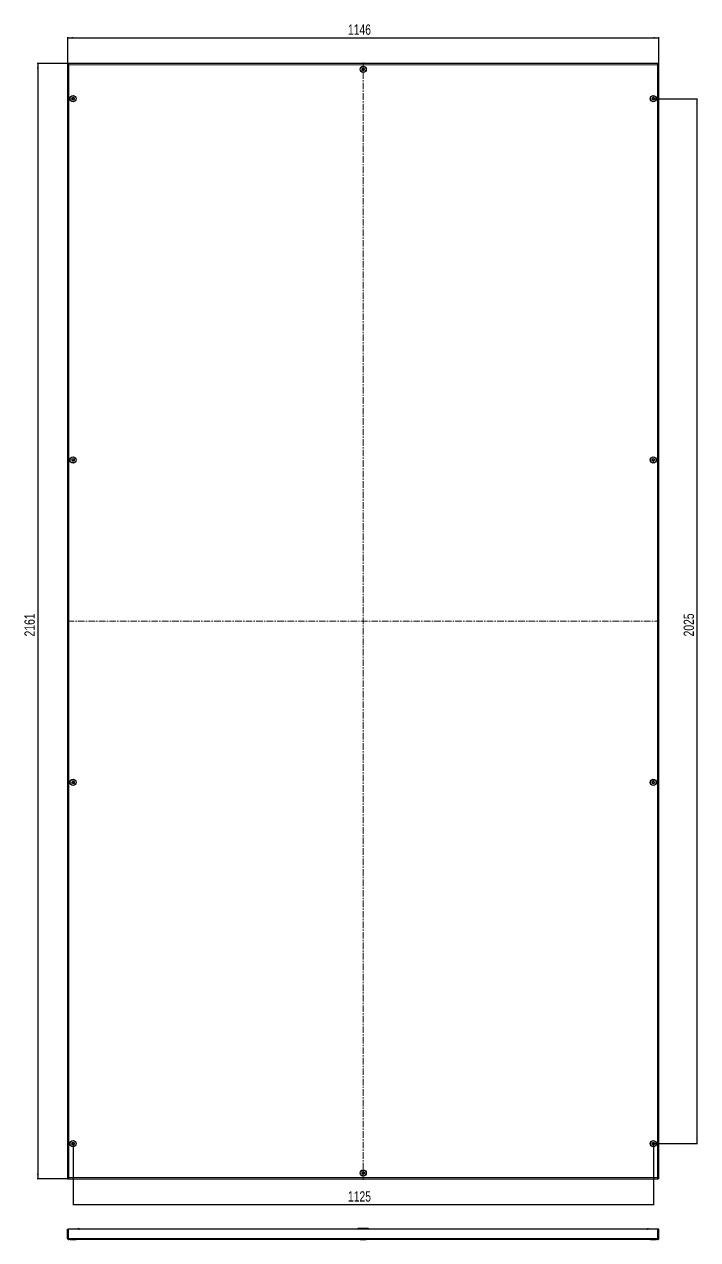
# Model space of a CAD drawing. Header units: millimetres. Extents: x -672 to 2148, y -979 to 1408.
# Drawn here: x -672 to 634, y -979 to 1377 of the extents above; entities that cross this region are included whole.
import ezdxf

# ---------------------------------------------------------------- set-up
doc = ezdxf.new("R2010")
doc.units = ezdxf.units.MM
doc.linetypes.add('CENTERX2', pattern=[20.32, 12.7, -2.54, 2.54, -2.54])
doc.layers.add('FORMAT', color=7, linetype='Continuous')
doc.styles.add('SLDTEXTSTYLE0', font='TXT', dxfattribs={"width": 0.75})
doc.dimstyles.new('SLDDIMSTYLE0', dxfattribs={"dimtxt": 20, "dimasz": 10, "dimexe": 0, "dimexo": 0.0625, "dimgap": 5, "dimtad": 2, "dimdec": 1, "dimrnd": 1e-09, "dimzin": 12, "dimdsep": 46, "dimtxsty": 'SLDTEXTSTYLE0', "dimsah": 1, "dimcen": 0.09, "dimadec": 0, "dimazin": 3, "dimtfac": 1, "dimtofl": 0, "dimtmove": 0, "dimatfit": 3, "dimfxl": 0, "dimfrac": 2, "dimtolj": 1, "dimtzin": 12, "dimarcsym": 0})

# ---------------------------------------------------------------- blocks, each defined once
blk = doc.blocks.new('_D')
at = {"layer": 'FORMAT'}
for p, q in [((-587.6, 1300.4), (-587.6, 1351.6)), ((-587.6, 1350.6), (558.4, 1350.6)), ((558.4, 1300.4), (558.4, 1351.6))]:
    blk.add_line(p, q, dxfattribs=at)
for points in [[(-587.6, 1350.6), (-577.6, 1349), (-577.6, 1352.1)], [(558.4, 1350.6), (548.4, 1352.1), (548.4, 1349)]]:
    blk.add_solid(points, dxfattribs=at)
at = {"layer": 'FORMAT', "insert": (-44.2, 1376.3), "char_height": 20, "attachment_point": 1, "style": 'SLDTEXTSTYLE0'}
blk.add_mtext('1146', dxfattribs=at)
blk = doc.blocks.new('_D_1')
at = {"layer": 'FORMAT'}
for p, q in [((-586, 1300.4), (-646.7, 1300.4)), ((-645.7, 1300.4), (-645.7, -860.6)), ((-586, -860.6), (-646.7, -860.6))]:
    blk.add_line(p, q, dxfattribs=at)
for points in [[(-645.7, 1300.4), (-647.2, 1290.4), (-644.1, 1290.4)], [(-645.7, -860.6), (-644.1, -850.6), (-647.2, -850.6)]]:
    blk.add_solid(points, dxfattribs=at)
at = {"layer": 'FORMAT', "insert": (-671.4, 190.3), "char_height": 20, "attachment_point": 1, "rotation": 90, "style": 'SLDTEXTSTYLE0'}
blk.add_mtext('2161', dxfattribs=at)
blk = doc.blocks.new('_D_2')
at = {"layer": 'FORMAT'}
for p, q in [((547.9, 1232.4), (633.4, 1232.4)), ((632.4, 1232.4), (632.4, -792.6)), ((547.9, -792.6), (633.4, -792.6))]:
    blk.add_line(p, q, dxfattribs=at)
for points in [[(632.4, 1232.4), (630.8, 1222.4), (633.9, 1222.4)], [(632.4, -792.6), (633.9, -782.6), (630.8, -782.6)]]:
    blk.add_solid(points, dxfattribs=at)
at = {"layer": 'FORMAT', "insert": (606.6, 190.3), "char_height": 20, "attachment_point": 1, "rotation": 90, "style": 'SLDTEXTSTYLE0'}
blk.add_mtext('2025', dxfattribs=at)
blk = doc.blocks.new('_D_3')
at = {"layer": 'FORMAT'}
for p, q in [((-577.1, -792.6), (-577.1, -911.8)), ((547.9, -792.6), (547.9, -911.8)), ((-577.1, -910.8), (547.9, -910.8))]:
    blk.add_line(p, q, dxfattribs=at)
for points in [[(-577.1, -910.8), (-567.1, -912.3), (-567.1, -909.2)], [(547.9, -910.8), (537.9, -909.2), (537.9, -912.3)]]:
    blk.add_solid(points, dxfattribs=at)
at = {"layer": 'FORMAT', "insert": (-44.2, -885), "char_height": 20, "attachment_point": 1, "style": 'SLDTEXTSTYLE0'}
blk.add_mtext('1125', dxfattribs=at)

msp = doc.modelspace()

# ---------------------------------------------------------------- linework, layer by layer
at = {"color": 7, "linetype": 'Continuous', "lineweight": 25}
for p, q in [((-587.65, 1300.39), (-586.15, 1300.39)), ((-587.65, 1300.39), (-587.65, -860.61)), ((556.65, 1300.39), (-585.95, 1300.39)), ((-585.95, 1299.26), (-585.95, 1300.39)), ((556.65, 1300.39), (556.65, 1299.26)), ((558.35, 1300.39), (556.85, 1300.39)), ((558.35, -860.61), (558.35, 1300.39)), ((-587.65, -860.61), (-586.15, -860.61)), ((-585.95, -859.5), (-585.95, -860.61)), ((-585.95, -860.61), (556.65, -860.61)), ((556.65, -860.61), (556.65, -859.49)), ((558.35, -860.61), (556.85, -860.61)), ((-587.65, -958.55), (-586.15, -958.55)), ((-587.65, -976.45), (-587.65, -958.55)), ((-586.15, -976.45), (-586.15, -958.55)), ((-585.95, -976.45), (-585.95, -958.55)), ((556.65, -958.55), (-585.95, -958.55)), ((-567.65, -958.55), (-567.65, -957.05)), ((-567.65, -957.05), (-566.65, -957.05)), ((-565.65, -958.05), (-566.65, -957.05)), ((-565.15, -958.05), (-565.65, -958.05)), ((-565.65, -958.05), (-565.65, -958.55)), ((-5.15, -957.05), (-24.15, -957.05)), ((535.85, -958.05), (536.35, -958.05)), ((537.35, -957.05), (536.35, -958.05)), ((536.35, -958.55), (536.35, -958.05)), ((537.35, -957.05), (538.35, -957.05)), ((538.35, -957.05), (538.35, -958.55)), ((556.65, -976.45), (556.65, -958.55)), ((558.35, -958.55), (556.85, -958.55)), ((556.85, -976.45), (556.85, -958.55)), ((558.35, -976.45), (558.35, -958.55)), ((-587.65, -976.45), (-586.15, -976.45)), ((556.25, -978.55), (-585.55, -978.55)), ((-582.93, -978.55), (-582.93, -978.81)), ((-579.94, -978.81), (-582.93, -978.81)), ((-571.36, -978.81), (-579.94, -978.81)), ((-571.36, -978.81), (-571.36, -978.55)), ((-20.43, -978.55), (-20.43, -978.8)), ((-11.33, -978.8), (-20.43, -978.8)), ((-8.86, -978.8), (-11.33, -978.8)), ((-8.86, -978.8), (-8.86, -978.55)), ((542.07, -978.55), (542.07, -978.81)), ((553.64, -978.81), (542.07, -978.81)), ((553.64, -978.81), (553.64, -978.55)), ((558.35, -976.45), (556.85, -976.45))]:
    msp.add_line(p, q, dxfattribs=at)
at = {"color": 8, "linetype": 'Continuous', "lineweight": 18}
for p, q in [((556.25, 1298.29), (-585.55, 1298.29)), ((-585.55, 1298.29), (-585.55, -858.51)), ((556.25, -858.51), (556.25, 1298.29)), ((-585.55, -858.51), (556.25, -858.51)), ((556.65, -976.45), (-585.95, -976.45))]:
    msp.add_line(p, q, dxfattribs=at)
at = {"color": 7, "linetype": 'Continuous', "lineweight": 25}
for centre, radius in [((-14.65, 1289.39), 6), ((-14.65, 1289.39), 5.79), ((-14.65, 1289.39), 1.85), ((-577.15, 1232.39), 6), ((-577.15, 1232.39), 5.79), ((-577.15, 1232.39), 1.85), ((547.85, 1232.39), 6), ((547.85, 1232.39), 5.79), ((547.85, 1232.39), 1.85), ((-577.15, 532.39), 6), ((-577.15, 532.39), 5.79), ((-577.15, 532.39), 1.85), ((547.85, 532.39), 6), ((547.85, 532.39), 5.79), ((547.85, 532.39), 1.85), ((-577.15, -92.61), 6), ((-577.15, -92.61), 5.79), ((-577.15, -92.61), 1.85), ((547.85, -92.61), 6), ((547.85, -92.61), 5.79), ((547.85, -92.61), 1.85), ((-577.15, -792.61), 6), ((-577.15, -792.61), 5.79), ((-577.15, -792.61), 1.85), ((547.85, -792.61), 6), ((547.85, -792.61), 5.78), ((547.85, -792.61), 1.85), ((-14.65, -849.61), 6), ((-14.65, -849.61), 5.79), ((-14.65, -849.61), 1.85)]:
    msp.add_circle(centre, radius, dxfattribs=at)
for centre, start, end in [((-24.15, -960.05), 90, 150), ((-5.15, -960.05), 30, 90)]:
    msp.add_arc(centre, 3, start, end, dxfattribs=at)
for points, knots in [([(-587.65, 1300.39), (-587.61, 1300.21), (-587.55, 1299.85), (-587.04, 1299.32), (-586.35, 1298.8), (-585.81, 1298.45), (-585.55, 1298.29)], [0, 0, 0, 0, 0.25475685, 0.50964889, 0.7645419, 1, 1, 1, 1]), ([(-586.15, 1300.39), (-586.15, 1300.34), (-586.14, 1300.21), (-586.13, 1300.02), (-586.1, 1299.84), (-586.06, 1299.66), (-586.02, 1299.48), (-585.96, 1299.29), (-585.89, 1299.1), (-585.82, 1298.91), (-585.72, 1298.69), (-585.64, 1298.49), (-585.57, 1298.35), (-585.55, 1298.29)], [0, 0, 0, 0, 0.0646097, 0.1943602, 0.2595315, 0.3241372, 0.4538797, 0.5190469, 0.5980031, 0.7169187, 0.7959773, 0.9175077, 1, 1, 1, 1]), ([(556.25, 1298.29), (556.27, 1298.33), (556.33, 1298.47), (556.41, 1298.65), (556.49, 1298.83), (556.56, 1299.01), (556.63, 1299.2), (556.69, 1299.39), (556.75, 1299.57), (556.79, 1299.77), (556.83, 1299.99), (556.85, 1300.19), (556.85, 1300.33), (556.85, 1300.39)], [0, 0, 0, 0, 0.0646097, 0.1943602, 0.2595315, 0.3241372, 0.4538797, 0.5190469, 0.5980031, 0.7169187, 0.7959773, 0.9175077, 1, 1, 1, 1]), ([(556.25, 1298.29), (556.53, 1298.47), (557.09, 1298.82), (557.8, 1299.36), (558.27, 1299.88), (558.33, 1300.22), (558.35, 1300.39)], [0, 0, 0, 0, 0.2547527, 0.5096447, 0.7645377, 1, 1, 1, 1]), ([(-12.35, 1287.78), (-12.35, 1287.79), (-12.34, 1287.82), (-12.34, 1287.88), (-12.38, 1288.01), (-12.56, 1288.36), (-12.81, 1288.84), (-12.78, 1289.47), (-12.51, 1289.91), (-12.27, 1290.22), (-12.14, 1290.42), (-12.1, 1290.51), (-12.1, 1290.55), (-12.11, 1290.58), (-12.13, 1290.6), (-12.2, 1290.64), (-12.46, 1290.68), (-12.94, 1290.68), (-13.63, 1290.84), (-14.02, 1291.44), (-14.18, 1291.88), (-14.31, 1292.12), (-14.36, 1292.16), (-14.39, 1292.18), (-14.42, 1292.18), (-14.46, 1292.16), (-14.49, 1292.14), (-14.55, 1292.08), (-14.68, 1291.9), (-14.88, 1291.57), (-15.21, 1291.17), (-15.79, 1290.93), (-16.33, 1291), (-16.72, 1291.05), (-16.87, 1291.04), (-16.92, 1291.02), (-16.94, 1290.99), (-16.96, 1290.96), (-16.95, 1290.9), (-16.91, 1290.76), (-16.73, 1290.42), (-16.48, 1289.94), (-16.51, 1289.31), (-16.78, 1288.86), (-17.02, 1288.55), (-17.16, 1288.36), (-17.19, 1288.27), (-17.19, 1288.23), (-17.18, 1288.2), (-17.16, 1288.17), (-17.1, 1288.14), (-16.83, 1288.1), (-16.36, 1288.1), (-15.67, 1287.93), (-15.27, 1287.34), (-15.11, 1286.89), (-14.98, 1286.66), (-14.93, 1286.61), (-14.9, 1286.6), (-14.87, 1286.6), (-14.84, 1286.61), (-14.8, 1286.64), (-14.74, 1286.7), (-14.61, 1286.88), (-14.41, 1287.2), (-14.09, 1287.61), (-13.5, 1287.85), (-12.96, 1287.78), (-12.58, 1287.73), (-12.43, 1287.74), (-12.37, 1287.76), (-12.36, 1287.77), (-12.35, 1287.78)], [0, 0, 0, 0, 0.0020087, 0.00442, 0.0093647, 0.0255282, 0.0677053, 0.0957862, 0.1246456, 0.1503415, 0.1605194, 0.1633943, 0.1656965, 0.1672448, 0.1688741, 0.1707699, 0.1786058, 0.2119941, 0.2499945, 0.2879948, 0.3213831, 0.329219, 0.3311148, 0.3327441, 0.3342924, 0.3362166, 0.3385353, 0.3413178, 0.349662, 0.3753578, 0.4042173, 0.4322982, 0.4744753, 0.4906388, 0.4966691, 0.49844, 0.5, 0.5020087, 0.50442, 0.5093647, 0.5255282, 0.5677053, 0.5957862, 0.6246456, 0.6503415, 0.6605194, 0.6633943, 0.6656965, 0.6672448, 0.6688741, 0.6707699, 0.6786058, 0.7119941, 0.7499945, 0.7879948, 0.8213831, 0.829219, 0.8311148, 0.8327441, 0.8342924, 0.8362166, 0.8385353, 0.8413178, 0.849662, 0.8753578, 0.9042173, 0.9322982, 0.9744753, 0.9906388, 0.9966691, 0.99844, 1, 1, 1, 1]), ([(-574.69, 1233.74), (-574.7, 1233.75), (-574.72, 1233.77), (-574.77, 1233.79), (-574.92, 1233.81), (-575.3, 1233.81), (-575.84, 1233.79), (-576.4, 1234.1), (-576.68, 1234.53), (-576.85, 1234.89), (-576.96, 1235.1), (-577.03, 1235.16), (-577.07, 1235.19), (-577.1, 1235.19), (-577.13, 1235.18), (-577.19, 1235.14), (-577.34, 1234.92), (-577.55, 1234.49), (-578, 1233.94), (-578.71, 1233.85), (-579.18, 1233.91), (-579.45, 1233.89), (-579.51, 1233.87), (-579.54, 1233.85), (-579.55, 1233.82), (-579.56, 1233.78), (-579.55, 1233.74), (-579.52, 1233.66), (-579.41, 1233.46), (-579.21, 1233.14), (-578.99, 1232.67), (-579.03, 1232.04), (-579.33, 1231.59), (-579.55, 1231.26), (-579.61, 1231.12), (-579.61, 1231.07), (-579.6, 1231.03), (-579.57, 1231.01), (-579.52, 1230.98), (-579.38, 1230.96), (-578.99, 1230.97), (-578.45, 1230.98), (-577.9, 1230.68), (-577.62, 1230.24), (-577.45, 1229.89), (-577.33, 1229.68), (-577.26, 1229.61), (-577.23, 1229.59), (-577.19, 1229.59), (-577.16, 1229.6), (-577.11, 1229.64), (-576.95, 1229.86), (-576.74, 1230.28), (-576.29, 1230.83), (-575.59, 1230.92), (-575.11, 1230.87), (-574.84, 1230.88), (-574.78, 1230.91), (-574.76, 1230.93), (-574.74, 1230.96), (-574.74, 1230.99), (-574.75, 1231.04), (-574.77, 1231.11), (-574.88, 1231.31), (-575.08, 1231.64), (-575.3, 1232.11), (-575.26, 1232.74), (-574.96, 1233.19), (-574.74, 1233.52), (-574.69, 1233.65), (-574.68, 1233.71), (-574.69, 1233.73), (-574.69, 1233.74)], [0, 0, 0, 0, 0.0020087, 0.00442, 0.0093647, 0.0255282, 0.0677053, 0.0957862, 0.1246456, 0.1503415, 0.1605194, 0.1633943, 0.1656965, 0.1672448, 0.1688741, 0.1707699, 0.1786058, 0.2119941, 0.2499945, 0.2879948, 0.3213831, 0.329219, 0.3311148, 0.3327441, 0.3342924, 0.3362166, 0.3385353, 0.3413178, 0.349662, 0.3753578, 0.4042173, 0.4322982, 0.4744753, 0.4906388, 0.4966691, 0.49844, 0.5, 0.5020087, 0.50442, 0.5093647, 0.5255282, 0.5677053, 0.5957862, 0.6246456, 0.6503415, 0.6605194, 0.6633943, 0.6656965, 0.6672448, 0.6688741, 0.6707699, 0.6786058, 0.7119941, 0.7499945, 0.7879948, 0.8213831, 0.829219, 0.8311148, 0.8327441, 0.8342924, 0.8362166, 0.8385353, 0.8413178, 0.849662, 0.8753578, 0.9042173, 0.9322982, 0.9744753, 0.9906388, 0.9966691, 0.99844, 1, 1, 1, 1]), ([(545.4, 1233.74), (545.4, 1233.73), (545.39, 1233.7), (545.4, 1233.64), (545.45, 1233.51), (545.67, 1233.19), (545.97, 1232.74), (546.01, 1232.11), (545.79, 1231.64), (545.58, 1231.3), (545.47, 1231.09), (545.44, 1231), (545.45, 1230.96), (545.46, 1230.93), (545.49, 1230.91), (545.55, 1230.88), (545.82, 1230.87), (546.29, 1230.92), (547, 1230.83), (547.45, 1230.28), (547.66, 1229.86), (547.81, 1229.64), (547.87, 1229.6), (547.9, 1229.59), (547.93, 1229.59), (547.96, 1229.61), (548, 1229.64), (548.05, 1229.7), (548.16, 1229.9), (548.32, 1230.24), (548.6, 1230.68), (549.16, 1230.98), (549.7, 1230.97), (550.09, 1230.96), (550.24, 1230.98), (550.29, 1231.01), (550.31, 1231.04), (550.32, 1231.08), (550.31, 1231.13), (550.25, 1231.27), (550.04, 1231.59), (549.74, 1232.04), (549.7, 1232.67), (549.92, 1233.14), (550.12, 1233.47), (550.24, 1233.68), (550.26, 1233.77), (550.26, 1233.82), (550.24, 1233.85), (550.22, 1233.87), (550.16, 1233.89), (549.89, 1233.91), (549.41, 1233.85), (548.71, 1233.94), (548.26, 1234.49), (548.05, 1234.92), (547.89, 1235.14), (547.84, 1235.18), (547.81, 1235.19), (547.77, 1235.19), (547.74, 1235.17), (547.71, 1235.14), (547.66, 1235.07), (547.55, 1234.88), (547.38, 1234.53), (547.1, 1234.1), (546.55, 1233.79), (546.01, 1233.81), (545.62, 1233.81), (545.47, 1233.79), (545.42, 1233.76), (545.41, 1233.75), (545.4, 1233.74)], [0, 0, 0, 0, 0.0020087, 0.00442, 0.0093647, 0.0255282, 0.0677053, 0.0957862, 0.1246456, 0.1503415, 0.1605194, 0.1633943, 0.1656965, 0.1672448, 0.1688741, 0.1707699, 0.1786058, 0.2119941, 0.2499945, 0.2879948, 0.3213831, 0.329219, 0.3311148, 0.3327441, 0.3342924, 0.3362166, 0.3385353, 0.3413178, 0.349662, 0.3753578, 0.4042173, 0.4322982, 0.4744753, 0.4906388, 0.4966691, 0.49844, 0.5, 0.5020087, 0.50442, 0.5093647, 0.5255282, 0.5677053, 0.5957862, 0.6246456, 0.6503415, 0.6605194, 0.6633943, 0.6656965, 0.6672448, 0.6688741, 0.6707699, 0.6786058, 0.7119941, 0.7499945, 0.7879948, 0.8213831, 0.829219, 0.8311148, 0.8327441, 0.8342924, 0.8362166, 0.8385353, 0.8413178, 0.849662, 0.8753578, 0.9042173, 0.9322982, 0.9744753, 0.9906388, 0.9966691, 0.99844, 1, 1, 1, 1]), ([(-574.69, 533.74), (-574.7, 533.75), (-574.72, 533.77), (-574.77, 533.79), (-574.92, 533.81), (-575.3, 533.81), (-575.84, 533.79), (-576.4, 534.1), (-576.68, 534.53), (-576.85, 534.89), (-576.96, 535.1), (-577.03, 535.16), (-577.07, 535.19), (-577.1, 535.19), (-577.13, 535.18), (-577.19, 535.14), (-577.34, 534.92), (-577.55, 534.49), (-578, 533.94), (-578.71, 533.85), (-579.18, 533.91), (-579.45, 533.89), (-579.51, 533.87), (-579.54, 533.85), (-579.55, 533.82), (-579.56, 533.78), (-579.55, 533.74), (-579.52, 533.66), (-579.41, 533.46), (-579.21, 533.14), (-578.99, 532.67), (-579.03, 532.04), (-579.33, 531.59), (-579.55, 531.26), (-579.61, 531.12), (-579.61, 531.07), (-579.6, 531.03), (-579.57, 531.01), (-579.52, 530.98), (-579.38, 530.96), (-578.99, 530.97), (-578.45, 530.98), (-577.9, 530.68), (-577.62, 530.24), (-577.45, 529.89), (-577.33, 529.68), (-577.26, 529.61), (-577.23, 529.59), (-577.19, 529.59), (-577.16, 529.6), (-577.11, 529.64), (-576.95, 529.86), (-576.74, 530.28), (-576.29, 530.83), (-575.59, 530.92), (-575.11, 530.87), (-574.84, 530.88), (-574.78, 530.91), (-574.76, 530.93), (-574.74, 530.96), (-574.74, 530.99), (-574.75, 531.04), (-574.77, 531.11), (-574.88, 531.31), (-575.08, 531.64), (-575.3, 532.11), (-575.26, 532.74), (-574.96, 533.19), (-574.74, 533.52), (-574.69, 533.65), (-574.68, 533.71), (-574.69, 533.73), (-574.69, 533.74)], [0, 0, 0, 0, 0.0020087, 0.00442, 0.0093647, 0.0255282, 0.0677053, 0.0957862, 0.1246456, 0.1503415, 0.1605194, 0.1633943, 0.1656965, 0.1672448, 0.1688741, 0.1707699, 0.1786058, 0.2119941, 0.2499945, 0.2879948, 0.3213831, 0.329219, 0.3311148, 0.3327441, 0.3342924, 0.3362166, 0.3385353, 0.3413178, 0.349662, 0.3753578, 0.4042173, 0.4322982, 0.4744753, 0.4906388, 0.4966691, 0.49844, 0.5, 0.5020087, 0.50442, 0.5093647, 0.5255282, 0.5677053, 0.5957862, 0.6246456, 0.6503415, 0.6605194, 0.6633943, 0.6656965, 0.6672448, 0.6688741, 0.6707699, 0.6786058, 0.7119941, 0.7499945, 0.7879948, 0.8213831, 0.829219, 0.8311148, 0.8327441, 0.8342924, 0.8362166, 0.8385353, 0.8413178, 0.849662, 0.8753578, 0.9042173, 0.9322982, 0.9744753, 0.9906388, 0.9966691, 0.99844, 1, 1, 1, 1]), ([(545.4, 533.74), (545.4, 533.73), (545.39, 533.7), (545.4, 533.64), (545.45, 533.51), (545.67, 533.19), (545.97, 532.74), (546.01, 532.11), (545.79, 531.64), (545.58, 531.3), (545.47, 531.09), (545.44, 531), (545.45, 530.96), (545.46, 530.93), (545.49, 530.91), (545.55, 530.88), (545.82, 530.87), (546.29, 530.92), (547, 530.83), (547.45, 530.28), (547.66, 529.86), (547.81, 529.64), (547.87, 529.6), (547.9, 529.59), (547.93, 529.59), (547.96, 529.61), (548, 529.64), (548.05, 529.7), (548.16, 529.9), (548.32, 530.24), (548.6, 530.68), (549.16, 530.98), (549.7, 530.97), (550.09, 530.96), (550.24, 530.98), (550.29, 531.01), (550.31, 531.04), (550.32, 531.08), (550.31, 531.13), (550.25, 531.27), (550.04, 531.59), (549.74, 532.04), (549.7, 532.67), (549.92, 533.14), (550.12, 533.47), (550.24, 533.68), (550.26, 533.77), (550.26, 533.82), (550.24, 533.85), (550.22, 533.87), (550.16, 533.89), (549.89, 533.91), (549.41, 533.85), (548.71, 533.94), (548.26, 534.49), (548.05, 534.92), (547.89, 535.14), (547.84, 535.18), (547.81, 535.19), (547.77, 535.19), (547.74, 535.17), (547.71, 535.14), (547.66, 535.07), (547.55, 534.88), (547.38, 534.53), (547.1, 534.1), (546.55, 533.79), (546.01, 533.81), (545.62, 533.81), (545.47, 533.79), (545.42, 533.76), (545.41, 533.75), (545.4, 533.74)], [0, 0, 0, 0, 0.0020087, 0.00442, 0.0093647, 0.0255282, 0.0677053, 0.0957862, 0.1246456, 0.1503415, 0.1605194, 0.1633943, 0.1656965, 0.1672448, 0.1688741, 0.1707699, 0.1786058, 0.2119941, 0.2499945, 0.2879948, 0.3213831, 0.329219, 0.3311148, 0.3327441, 0.3342924, 0.3362166, 0.3385353, 0.3413178, 0.349662, 0.3753578, 0.4042173, 0.4322982, 0.4744753, 0.4906388, 0.4966691, 0.49844, 0.5, 0.5020087, 0.50442, 0.5093647, 0.5255282, 0.5677053, 0.5957862, 0.6246456, 0.6503415, 0.6605194, 0.6633943, 0.6656965, 0.6672448, 0.6688741, 0.6707699, 0.6786058, 0.7119941, 0.7499945, 0.7879948, 0.8213831, 0.829219, 0.8311148, 0.8327441, 0.8342924, 0.8362166, 0.8385353, 0.8413178, 0.849662, 0.8753578, 0.9042173, 0.9322982, 0.9744753, 0.9906388, 0.9966691, 0.99844, 1, 1, 1, 1]), ([(-574.69, -93.96), (-574.69, -93.95), (-574.68, -93.92), (-574.69, -93.87), (-574.75, -93.73), (-574.96, -93.41), (-575.26, -92.96), (-575.3, -92.33), (-575.08, -91.86), (-574.88, -91.53), (-574.76, -91.32), (-574.74, -91.23), (-574.74, -91.18), (-574.76, -91.15), (-574.78, -91.13), (-574.84, -91.11), (-575.11, -91.09), (-575.59, -91.15), (-576.29, -91.06), (-576.74, -90.51), (-576.95, -90.08), (-577.11, -89.86), (-577.16, -89.82), (-577.19, -89.81), (-577.23, -89.81), (-577.26, -89.83), (-577.29, -89.86), (-577.34, -89.93), (-577.45, -90.12), (-577.62, -90.47), (-577.9, -90.9), (-578.45, -91.21), (-578.99, -91.19), (-579.38, -91.19), (-579.53, -91.21), (-579.58, -91.24), (-579.6, -91.26), (-579.61, -91.3), (-579.6, -91.36), (-579.55, -91.49), (-579.33, -91.81), (-579.03, -92.26), (-578.99, -92.89), (-579.21, -93.36), (-579.42, -93.7), (-579.53, -93.91), (-579.56, -94), (-579.55, -94.04), (-579.54, -94.07), (-579.51, -94.09), (-579.45, -94.12), (-579.18, -94.13), (-578.71, -94.08), (-578, -94.17), (-577.55, -94.72), (-577.34, -95.14), (-577.19, -95.36), (-577.13, -95.4), (-577.1, -95.41), (-577.07, -95.41), (-577.04, -95.39), (-577, -95.36), (-576.95, -95.3), (-576.84, -95.1), (-576.68, -94.76), (-576.4, -94.32), (-575.84, -94.02), (-575.3, -94.03), (-574.91, -94.04), (-574.76, -94.01), (-574.71, -93.99), (-574.7, -93.97), (-574.69, -93.96)], [0, 0, 0, 0, 0.0020087, 0.00442, 0.0093647, 0.0255282, 0.0677053, 0.0957862, 0.1246456, 0.1503415, 0.1605194, 0.1633943, 0.1656965, 0.1672448, 0.1688741, 0.1707699, 0.1786058, 0.2119941, 0.2499945, 0.2879948, 0.3213831, 0.329219, 0.3311148, 0.3327441, 0.3342924, 0.3362166, 0.3385353, 0.3413178, 0.349662, 0.3753578, 0.4042173, 0.4322982, 0.4744753, 0.4906388, 0.4966691, 0.49844, 0.5, 0.5020087, 0.50442, 0.5093647, 0.5255282, 0.5677053, 0.5957862, 0.6246456, 0.6503415, 0.6605194, 0.6633943, 0.6656965, 0.6672448, 0.6688741, 0.6707699, 0.6786058, 0.7119941, 0.7499945, 0.7879948, 0.8213831, 0.829219, 0.8311148, 0.8327441, 0.8342924, 0.8362166, 0.8385353, 0.8413178, 0.849662, 0.8753578, 0.9042173, 0.9322982, 0.9744753, 0.9906388, 0.9966691, 0.99844, 1, 1, 1, 1]), ([(545.4, -93.96), (545.41, -93.97), (545.42, -93.99), (545.48, -94.02), (545.62, -94.04), (546.01, -94.03), (546.55, -94.02), (547.1, -94.32), (547.38, -94.76), (547.55, -95.11), (547.67, -95.32), (547.74, -95.39), (547.77, -95.41), (547.81, -95.41), (547.84, -95.4), (547.89, -95.36), (548.05, -95.14), (548.26, -94.72), (548.71, -94.17), (549.41, -94.08), (549.89, -94.13), (550.16, -94.12), (550.22, -94.09), (550.24, -94.07), (550.26, -94.04), (550.26, -94.01), (550.25, -93.96), (550.23, -93.89), (550.12, -93.69), (549.92, -93.36), (549.7, -92.89), (549.74, -92.26), (550.04, -91.81), (550.25, -91.49), (550.31, -91.35), (550.32, -91.29), (550.31, -91.26), (550.28, -91.23), (550.23, -91.21), (550.08, -91.19), (549.7, -91.19), (549.16, -91.21), (548.6, -90.9), (548.32, -90.47), (548.15, -90.11), (548.04, -89.9), (547.97, -89.84), (547.93, -89.81), (547.9, -89.81), (547.87, -89.82), (547.81, -89.86), (547.66, -90.08), (547.45, -90.51), (547, -91.06), (546.29, -91.15), (545.82, -91.09), (545.55, -91.11), (545.49, -91.13), (545.46, -91.15), (545.45, -91.18), (545.44, -91.22), (545.45, -91.26), (545.48, -91.34), (545.59, -91.54), (545.79, -91.86), (546.01, -92.33), (545.97, -92.96), (545.67, -93.41), (545.45, -93.74), (545.39, -93.88), (545.39, -93.93), (545.4, -93.95), (545.4, -93.96)], [0, 0, 0, 0, 0.0020087, 0.00442, 0.0093647, 0.0255282, 0.0677053, 0.0957862, 0.1246456, 0.1503415, 0.1605194, 0.1633943, 0.1656965, 0.1672448, 0.1688741, 0.1707699, 0.1786058, 0.2119941, 0.2499945, 0.2879948, 0.3213831, 0.329219, 0.3311148, 0.3327441, 0.3342924, 0.3362166, 0.3385353, 0.3413178, 0.349662, 0.3753578, 0.4042173, 0.4322982, 0.4744753, 0.4906388, 0.4966691, 0.49844, 0.5, 0.5020087, 0.50442, 0.5093647, 0.5255282, 0.5677053, 0.5957862, 0.6246456, 0.6503415, 0.6605194, 0.6633943, 0.6656965, 0.6672448, 0.6688741, 0.6707699, 0.6786058, 0.7119941, 0.7499945, 0.7879948, 0.8213831, 0.829219, 0.8311148, 0.8327441, 0.8342924, 0.8362166, 0.8385353, 0.8413178, 0.849662, 0.8753578, 0.9042173, 0.9322982, 0.9744753, 0.9906388, 0.9966691, 0.99844, 1, 1, 1, 1]), ([(-574.69, -793.96), (-574.69, -793.95), (-574.68, -793.92), (-574.69, -793.87), (-574.75, -793.73), (-574.96, -793.41), (-575.26, -792.96), (-575.3, -792.33), (-575.08, -791.86), (-574.88, -791.53), (-574.76, -791.32), (-574.74, -791.23), (-574.74, -791.18), (-574.76, -791.15), (-574.78, -791.13), (-574.84, -791.11), (-575.11, -791.09), (-575.59, -791.15), (-576.29, -791.06), (-576.74, -790.51), (-576.95, -790.08), (-577.11, -789.86), (-577.16, -789.82), (-577.19, -789.81), (-577.23, -789.81), (-577.26, -789.83), (-577.29, -789.86), (-577.34, -789.93), (-577.45, -790.12), (-577.62, -790.47), (-577.9, -790.9), (-578.45, -791.21), (-578.99, -791.19), (-579.38, -791.19), (-579.53, -791.21), (-579.58, -791.24), (-579.6, -791.26), (-579.61, -791.3), (-579.6, -791.36), (-579.55, -791.49), (-579.33, -791.81), (-579.03, -792.26), (-578.99, -792.89), (-579.21, -793.36), (-579.42, -793.7), (-579.53, -793.91), (-579.56, -794), (-579.55, -794.04), (-579.54, -794.07), (-579.51, -794.09), (-579.45, -794.12), (-579.18, -794.13), (-578.71, -794.08), (-578, -794.17), (-577.55, -794.72), (-577.34, -795.14), (-577.19, -795.36), (-577.13, -795.4), (-577.1, -795.41), (-577.07, -795.41), (-577.04, -795.39), (-577, -795.36), (-576.95, -795.3), (-576.84, -795.1), (-576.68, -794.76), (-576.4, -794.32), (-575.84, -794.02), (-575.3, -794.03), (-574.91, -794.04), (-574.76, -794.01), (-574.71, -793.99), (-574.7, -793.97), (-574.69, -793.96)], [0, 0, 0, 0, 0.0020087, 0.00442, 0.0093647, 0.0255282, 0.0677053, 0.0957862, 0.1246456, 0.1503415, 0.1605194, 0.1633943, 0.1656965, 0.1672448, 0.1688741, 0.1707699, 0.1786058, 0.2119941, 0.2499945, 0.2879948, 0.3213831, 0.329219, 0.3311148, 0.3327441, 0.3342924, 0.3362166, 0.3385353, 0.3413178, 0.349662, 0.3753578, 0.4042173, 0.4322982, 0.4744753, 0.4906388, 0.4966691, 0.49844, 0.5, 0.5020087, 0.50442, 0.5093647, 0.5255282, 0.5677053, 0.5957862, 0.6246456, 0.6503415, 0.6605194, 0.6633943, 0.6656965, 0.6672448, 0.6688741, 0.6707699, 0.6786058, 0.7119941, 0.7499945, 0.7879948, 0.8213831, 0.829219, 0.8311148, 0.8327441, 0.8342924, 0.8362166, 0.8385353, 0.8413178, 0.849662, 0.8753578, 0.9042173, 0.9322982, 0.9744753, 0.9906388, 0.9966691, 0.99844, 1, 1, 1, 1]), ([(545.4, -793.96), (545.41, -793.97), (545.42, -793.99), (545.48, -794.02), (545.62, -794.04), (546.01, -794.03), (546.55, -794.02), (547.1, -794.32), (547.38, -794.76), (547.55, -795.11), (547.67, -795.32), (547.74, -795.39), (547.77, -795.41), (547.81, -795.41), (547.84, -795.4), (547.89, -795.36), (548.05, -795.14), (548.26, -794.72), (548.71, -794.17), (549.41, -794.08), (549.89, -794.13), (550.16, -794.12), (550.22, -794.09), (550.24, -794.07), (550.26, -794.04), (550.26, -794.01), (550.25, -793.96), (550.23, -793.89), (550.12, -793.69), (549.92, -793.36), (549.7, -792.89), (549.74, -792.26), (550.04, -791.81), (550.25, -791.49), (550.31, -791.35), (550.32, -791.29), (550.31, -791.26), (550.28, -791.23), (550.23, -791.21), (550.08, -791.19), (549.7, -791.19), (549.16, -791.21), (548.6, -790.9), (548.32, -790.47), (548.15, -790.11), (548.04, -789.9), (547.97, -789.84), (547.93, -789.81), (547.9, -789.81), (547.87, -789.82), (547.81, -789.86), (547.66, -790.08), (547.45, -790.51), (547, -791.06), (546.29, -791.15), (545.82, -791.09), (545.55, -791.11), (545.49, -791.13), (545.46, -791.15), (545.45, -791.18), (545.44, -791.22), (545.45, -791.26), (545.48, -791.34), (545.59, -791.54), (545.79, -791.86), (546.01, -792.33), (545.97, -792.96), (545.67, -793.41), (545.45, -793.74), (545.39, -793.88), (545.39, -793.93), (545.4, -793.95), (545.4, -793.96)], [0, 0, 0, 0, 0.0020087, 0.00442, 0.0093647, 0.0255282, 0.0677053, 0.0957862, 0.1246456, 0.1503415, 0.1605194, 0.1633943, 0.1656965, 0.1672448, 0.1688741, 0.1707699, 0.1786058, 0.2119941, 0.2499945, 0.2879948, 0.3213831, 0.329219, 0.3311148, 0.3327441, 0.3342924, 0.3362166, 0.3385353, 0.3413178, 0.349662, 0.3753578, 0.4042173, 0.4322982, 0.4744753, 0.4906388, 0.4966691, 0.49844, 0.5, 0.5020087, 0.50442, 0.5093647, 0.5255282, 0.5677053, 0.5957862, 0.6246456, 0.6503415, 0.6605194, 0.6633943, 0.6656965, 0.6672448, 0.6688741, 0.6707699, 0.6786058, 0.7119941, 0.7499945, 0.7879948, 0.8213831, 0.829219, 0.8311148, 0.8327441, 0.8342924, 0.8362166, 0.8385353, 0.8413178, 0.849662, 0.8753578, 0.9042173, 0.9322982, 0.9744753, 0.9906388, 0.9966691, 0.99844, 1, 1, 1, 1]), ([(-12.35, -848.01), (-12.36, -848), (-12.38, -847.98), (-12.44, -847.96), (-12.58, -847.95), (-12.97, -848), (-13.5, -848.07), (-14.09, -847.83), (-14.41, -847.43), (-14.62, -847.1), (-14.76, -846.9), (-14.83, -846.84), (-14.87, -846.82), (-14.9, -846.82), (-14.93, -846.84), (-14.98, -846.88), (-15.11, -847.12), (-15.27, -847.56), (-15.67, -848.16), (-16.36, -848.32), (-16.83, -848.32), (-17.1, -848.36), (-17.16, -848.4), (-17.18, -848.42), (-17.19, -848.45), (-17.19, -848.49), (-17.18, -848.53), (-17.14, -848.6), (-17.02, -848.79), (-16.78, -849.09), (-16.51, -849.53), (-16.48, -850.16), (-16.73, -850.64), (-16.91, -850.99), (-16.96, -851.13), (-16.95, -851.19), (-16.94, -851.22), (-16.91, -851.25), (-16.86, -851.26), (-16.71, -851.27), (-16.33, -851.22), (-15.79, -851.15), (-15.21, -851.39), (-14.89, -851.8), (-14.68, -852.13), (-14.54, -852.32), (-14.46, -852.38), (-14.43, -852.4), (-14.39, -852.4), (-14.36, -852.39), (-14.31, -852.34), (-14.18, -852.11), (-14.02, -851.66), (-13.63, -851.07), (-12.94, -850.9), (-12.46, -850.9), (-12.2, -850.86), (-12.13, -850.83), (-12.11, -850.8), (-12.1, -850.77), (-12.1, -850.74), (-12.11, -850.7), (-12.15, -850.62), (-12.28, -850.44), (-12.51, -850.14), (-12.78, -849.69), (-12.81, -849.06), (-12.56, -848.58), (-12.38, -848.23), (-12.34, -848.09), (-12.34, -848.03), (-12.35, -848.01), (-12.35, -848.01)], [0, 0, 0, 0, 0.0020087, 0.00442, 0.0093647, 0.0255282, 0.0677053, 0.0957862, 0.1246456, 0.1503415, 0.1605194, 0.1633943, 0.1656965, 0.1672448, 0.1688741, 0.1707699, 0.1786058, 0.2119941, 0.2499945, 0.2879948, 0.3213831, 0.329219, 0.3311148, 0.3327441, 0.3342924, 0.3362166, 0.3385353, 0.3413178, 0.349662, 0.3753578, 0.4042173, 0.4322982, 0.4744753, 0.4906388, 0.4966691, 0.49844, 0.5, 0.5020087, 0.50442, 0.5093647, 0.5255282, 0.5677053, 0.5957862, 0.6246456, 0.6503415, 0.6605194, 0.6633943, 0.6656965, 0.6672448, 0.6688741, 0.6707699, 0.6786058, 0.7119941, 0.7499945, 0.7879948, 0.8213831, 0.829219, 0.8311148, 0.8327441, 0.8342924, 0.8362166, 0.8385353, 0.8413178, 0.849662, 0.8753578, 0.9042173, 0.9322982, 0.9744753, 0.9906388, 0.9966691, 0.99844, 1, 1, 1, 1]), ([(556.85, -860.61), (556.85, -860.57), (556.85, -860.43), (556.83, -860.25), (556.8, -860.07), (556.77, -859.89), (556.72, -859.7), (556.66, -859.51), (556.6, -859.33), (556.52, -859.13), (556.43, -858.91), (556.34, -858.71), (556.28, -858.57), (556.25, -858.51)], [0, 0, 0, 0, 0.0646097, 0.1943602, 0.2595315, 0.3241372, 0.4538797, 0.5190469, 0.5980031, 0.7169187, 0.7959773, 0.9175077, 1, 1, 1, 1]), ([(558.35, -860.61), (558.32, -860.43), (558.25, -860.08), (557.75, -859.54), (557.05, -859.02), (556.51, -858.68), (556.25, -858.51)], [0, 0, 0, 0, 0.25475685, 0.50964889, 0.7645419, 1, 1, 1, 1]), ([(-565.65, -958.05), (-565.63, -958.15), (-565.59, -958.31), (-565.34, -958.48), (-565.24, -958.55)], [0, 0, 0, 0, 0.5741301, 1, 1, 1, 1]), ([(-565.15, -958.05), (-565.12, -958.15), (-565.09, -958.3), (-564.95, -958.47), (-564.87, -958.54), (-564.85, -958.55)], [0, 0, 0, 0, 0.6029704, 0.9179315, 1, 1, 1, 1]), ([(535.54, -958.55), (535.61, -958.49), (535.74, -958.38), (535.83, -958.21), (535.85, -958.1), (535.85, -958.05)], [0, 0, 0, 0, 0.3603654, 0.6750686, 1, 1, 1, 1]), ([(535.94, -958.55), (536.03, -958.49), (536.26, -958.34), (536.35, -958.18), (536.35, -958.07), (536.35, -958.05)], [0, 0, 0, 0, 0.3313457, 0.9052264, 1, 1, 1, 1]), ([(-587.65, -976.45), (-587.61, -976.73), (-587.55, -977.29), (-587.04, -977.99), (-586.35, -978.46), (-585.81, -978.52), (-585.55, -978.55)], [0, 0, 0, 0, 0.25475685, 0.50964889, 0.7645419, 1, 1, 1, 1]), ([(-586.15, -976.45), (-586.14, -976.53), (-586.11, -976.69), (-586.01, -976.87), (-585.91, -976.91), (-585.89, -976.91)], [0, 0, 0, 0, 0.4327963, 0.8655659, 1, 1, 1, 1]), ([(556.25, -978.55), (556.53, -978.52), (557.09, -978.45), (557.8, -977.95), (558.27, -977.25), (558.33, -976.71), (558.35, -976.45)], [0, 0, 0, 0, 0.2547527, 0.5096447, 0.7645377, 1, 1, 1, 1]), ([(556.59, -976.93), (556.63, -976.91), (556.79, -976.81), (556.83, -976.61), (556.85, -976.45)], [0, 0, 0, 0, 0.2077128, 1, 1, 1, 1])]:
    msp.add_open_spline(points, degree=3, knots=knots, dxfattribs=at)
for points in [[(-585.55, 1298.29), (-585.58, 1298.56), (-585.65, 1299.11), (-585.75, 1299.81), (-585.85, 1300.29), (-585.91, 1300.36), (-585.95, 1300.39)], [(556.65, 1300.39), (556.62, 1300.36), (556.55, 1300.29), (556.45, 1299.81), (556.35, 1299.11), (556.29, 1298.56), (556.25, 1298.29)], [(-585.55, -858.51), (-585.82, -858.69), (-586.37, -859.04), (-587.07, -859.56), (-587.55, -860.09), (-587.62, -860.44), (-587.65, -860.61)], [(-585.55, -858.51), (-585.71, -858.86), (-586.03, -859.56), (-586.11, -860.26), (-586.15, -860.61)], [(-585.95, -860.61), (-585.91, -860.58), (-585.85, -860.52), (-585.75, -860.03), (-585.65, -859.34), (-585.58, -858.79), (-585.55, -858.51)], [(556.25, -858.51), (556.29, -858.79), (556.35, -859.34), (556.45, -860.03), (556.55, -860.52), (556.62, -860.58), (556.65, -860.61)], [(-585.55, -978.55), (-585.58, -978.52), (-585.65, -978.45), (-585.75, -977.97), (-585.85, -977.27), (-585.91, -976.72), (-585.95, -976.45)], [(556.65, -976.45), (556.62, -976.72), (556.55, -977.27), (556.45, -977.97), (556.35, -978.45), (556.29, -978.52), (556.25, -978.55)]]:
    msp.add_open_spline(points, degree=3, dxfattribs=at)
at = {"layer": 'FORMAT', "linetype": 'CENTERX2', "lineweight": 18}
for p, q in [((-14.65, -862.61), (-14.65, 1302.39)), ((-587.95, 219.89), (558.65, 219.89))]:
    msp.add_line(p, q, dxfattribs=at)

# ---------------------------------------------------------------- dimensions: what is measured, and where the dimension line sits
at = {"layer": 'FORMAT'}
for base, p1, p2, picture, middle in [((558.35, 1350.55), (-587.65, 1300.39), (558.35, 1300.39), '_D', (-14.65, 1350.55)), ((547.85, -910.78), (-577.15, -792.61), (547.85, -792.61), '_D_3', (-14.65, -910.78))]:
    dim = msp.add_linear_dim(base=base, p1=p1, p2=p2, dimstyle='SLDDIMSTYLE0', dxfattribs=at)
    dim.commit()
    dim.dimension.update_dxf_attribs({"geometry": picture, "text_midpoint": middle, "dimtype": 160})
for base, p1, p2, picture, middle in [((-645.65, -860.61), (-585.95, 1300.39), (-585.95, -860.61), '_D_1', (-645.65, 219.89)), ((632.36, -792.61), (547.85, 1232.39), (547.85, -792.61), '_D_2', (632.36, 219.89))]:
    dim = msp.add_linear_dim(base=base, p1=p1, p2=p2, angle=90, dimstyle='SLDDIMSTYLE0', dxfattribs=at)
    dim.commit()
    dim.dimension.update_dxf_attribs({"geometry": picture, "text_midpoint": middle, "dimtype": 160})

doc.saveas('drawing.dxf')
